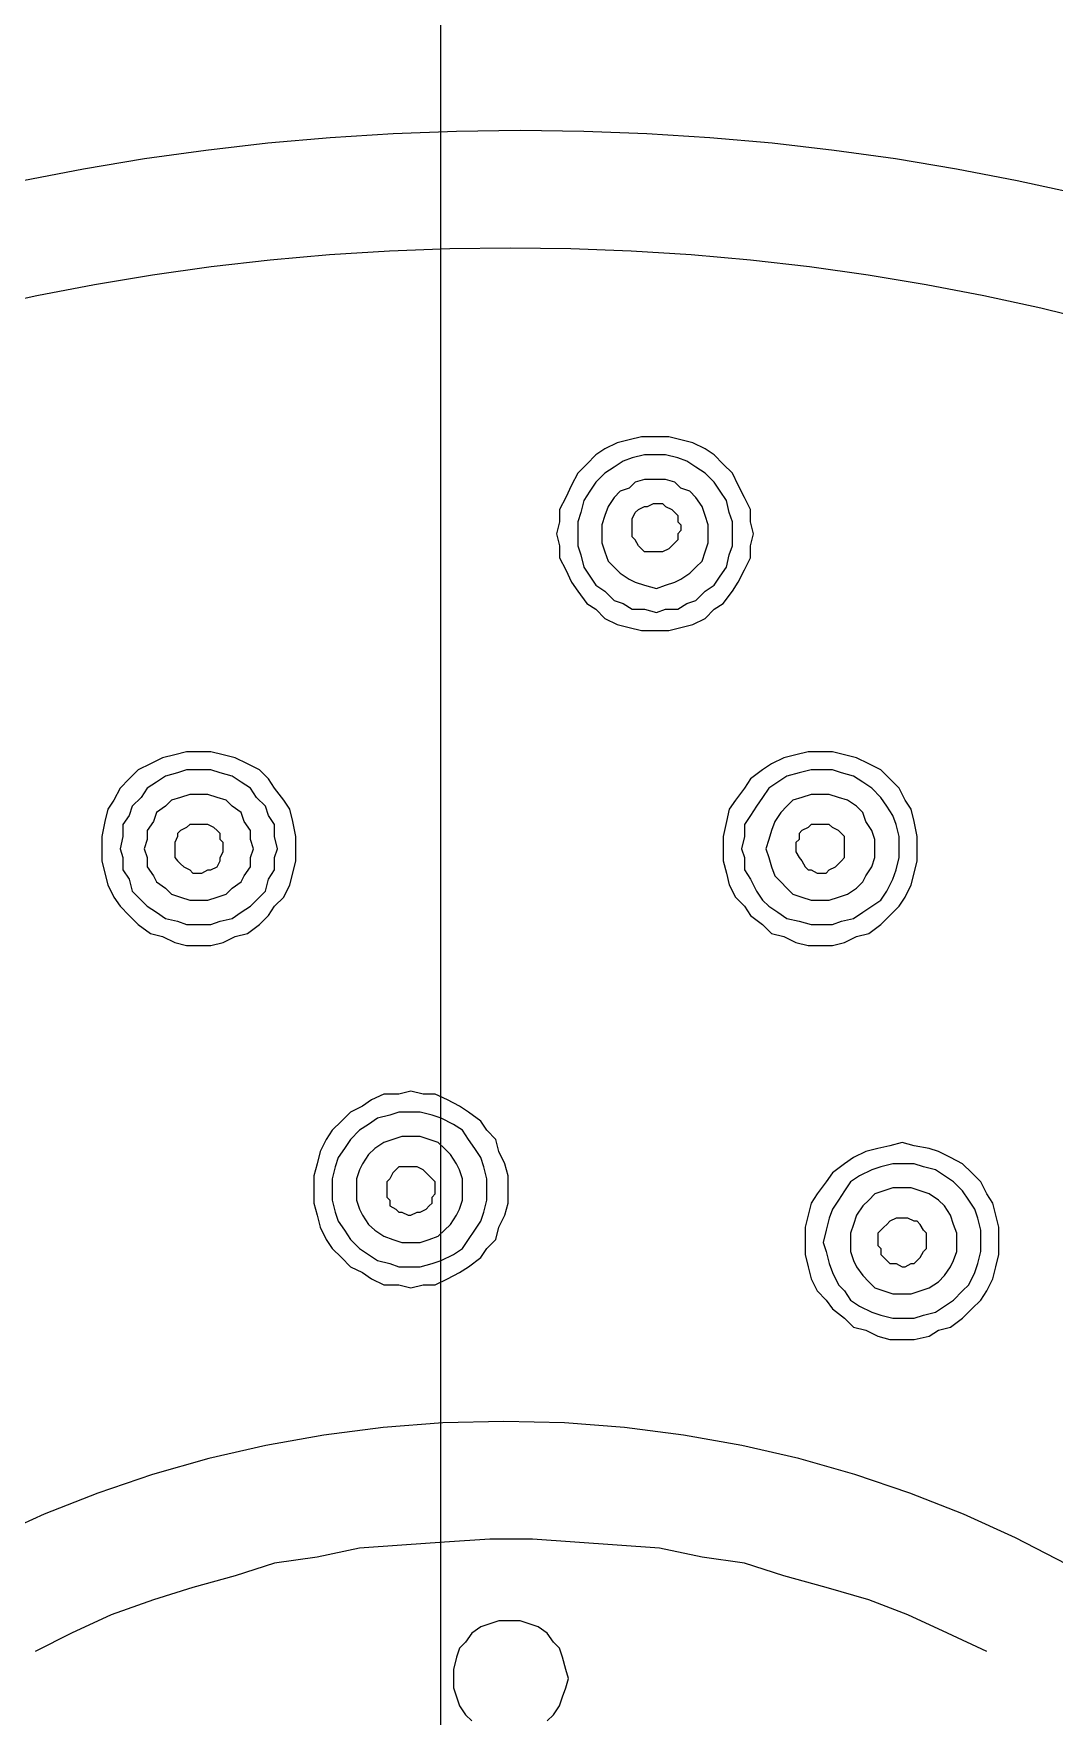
# Model space of a CAD drawing. Extents: x 468514 to 728049, y -74127 to 69080.
# Drawn here: x 555799.34 to 555817.36, y -68567.34 to -68537.65 of the extents above; entities that cross this region are included whole.
import ezdxf

# ---------------------------------------------------------------- set-up
doc = ezdxf.new("R2010")
doc.units = 0
doc.header["$LTSCALE"] = 500
doc.header["$MEASUREMENT"] = 0
doc.linetypes.add('HIDDEN2', pattern=[0.1875, 0.125, -0.0625])
for name, color, linetype in [('E 立面填充', 250, 'Continuous'), ('E 立面标注尺寸', 9, 'Continuous'), ('L-立面家具、洁具', 153, 'Continuous')]:
    doc.layers.add(name, color=color, linetype=linetype)
doc.styles.add('PDC DIM', font='PMingLiU-ExtB.ttf', dxfattribs={"width": 0.85})
doc.dimstyles.new('PDC-A2', dxfattribs={"dimscale": 0, "dimtxt": 2.5, "dimasz": 1, "dimexe": 1, "dimexo": 1, "dimgap": 0.7, "dimtad": 1, "dimdec": 0, "dimtxsty": 'PDC DIM', "dimblk": 'ARCHTICK', "dimcen": 1, "dimdle": 1, "dimclrd": 8, "dimclre": 8, "dimclrt": 9, "dimadec": 0, "dimazin": 0, "dimtfac": 1, "dimtdec": 0, "dimtix": 1, "dimtmove": 2, "dimatfit": 3, "dimldrblk": 'PDC A2 T R', "dimfxl": 10, "dimfxlon": 1, "dimarcsym": 0})

# ---------------------------------------------------------------- blocks, each defined once
blk = doc.blocks.new('A$C2F8A30B2')
at = {"linetype": 'HIDDEN2', "lineweight": -2, "ltscale": 20}
for p, q in [((82.129, 866.803), (82.344, 866.908)), ((82.344, 866.908), (82.557, 866.963)), ((82.557, 866.963), (82.772, 867.017)), ((82.772, 867.017), (82.987, 867.017)), ((82.987, 867.017), (83.254, 867.017)), ((83.254, 867.017), (83.469, 866.963)), ((83.469, 866.963), (83.684, 866.908)), ((83.684, 866.908), (83.899, 866.803)), ((81.809, 866.531), (81.969, 866.695)), ((81.969, 866.695), (82.129, 866.803)), ((82.294, 866.48), (82.452, 866.588)), ((82.452, 866.588), (82.612, 866.643)), ((82.612, 866.643), (82.827, 866.695)), ((82.827, 866.695), (82.987, 866.695)), ((82.987, 866.695), (83.201, 866.695)), ((83.201, 866.695), (83.416, 866.643)), ((83.416, 866.643), (83.576, 866.588)), ((83.576, 866.588), (83.736, 866.48)), ((83.899, 866.803), (84.056, 866.695)), ((84.056, 866.695), (84.217, 866.531)), ((81.544, 866.16), (81.647, 866.375)), ((81.647, 866.375), (81.809, 866.531)), ((81.969, 866.213), (82.129, 866.375)), ((82.129, 866.375), (82.294, 866.48)), ((82.664, 866.213), (82.827, 866.265)), ((82.827, 866.265), (82.987, 866.265)), ((82.987, 866.265), (83.201, 866.265)), ((83.201, 866.265), (83.361, 866.213)), ((83.736, 866.48), (83.899, 866.375)), ((83.899, 866.375), (84.056, 866.213)), ((84.217, 866.531), (84.377, 866.375)), ((84.377, 866.375), (84.486, 866.16)), ((81.329, 865.731), (81.432, 865.945)), ((81.432, 865.945), (81.544, 866.16)), ((81.754, 865.893), (81.862, 866.055)), ((81.862, 866.055), (81.969, 866.213)), ((82.182, 865.788), (82.294, 865.945)), ((82.294, 865.945), (82.397, 866.055)), ((82.397, 866.055), (82.557, 866.108)), ((82.557, 866.108), (82.664, 866.213)), ((83.361, 866.213), (83.469, 866.108)), ((83.469, 866.108), (83.627, 866.055)), ((83.627, 866.055), (83.736, 865.945)), ((83.736, 865.945), (83.842, 865.788)), ((84.056, 866.213), (84.166, 866.055)), ((84.166, 866.055), (84.271, 865.893)), ((84.486, 866.16), (84.589, 865.945)), ((84.589, 865.945), (84.701, 865.731)), ((81.329, 865.518), (81.329, 865.731)), ((81.647, 865.518), (81.702, 865.682)), ((81.702, 865.682), (81.754, 865.893)), ((82.129, 865.627), (82.182, 865.788)), ((82.664, 865.682), (82.612, 865.627)), ((82.719, 865.731), (82.664, 865.682)), ((82.827, 865.788), (82.719, 865.731)), ((82.879, 865.84), (82.827, 865.788)), ((82.987, 865.84), (82.879, 865.84)), ((83.041, 865.84), (82.987, 865.84)), ((83.147, 865.788), (83.041, 865.84)), ((83.201, 865.788), (83.147, 865.788)), ((83.307, 865.731), (83.201, 865.788)), ((83.361, 865.682), (83.307, 865.731)), ((83.416, 865.57), (83.361, 865.682)), ((83.842, 865.788), (83.899, 865.627)), ((84.271, 865.893), (84.324, 865.682)), ((84.324, 865.682), (84.377, 865.518)), ((84.701, 865.731), (84.701, 865.518)), ((81.274, 865.305), (81.329, 865.518)), ((81.647, 865.305), (81.647, 865.518)), ((82.077, 865.463), (82.129, 865.627)), ((82.077, 865.305), (82.077, 865.463)), ((82.612, 865.518), (82.557, 865.463)), ((82.557, 865.463), (82.557, 865.36)), ((82.557, 865.36), (82.612, 865.305)), ((82.612, 865.627), (82.612, 865.518)), ((83.416, 865.518), (83.416, 865.57)), ((83.416, 865.413), (83.416, 865.518)), ((83.416, 865.36), (83.416, 865.413)), ((83.416, 865.253), (83.416, 865.36)), ((83.899, 865.627), (83.951, 865.463)), ((83.951, 865.463), (83.951, 865.305)), ((84.377, 865.518), (84.377, 865.305)), ((84.701, 865.518), (84.751, 865.305)), ((81.329, 865.093), (81.274, 865.305)), ((81.274, 865.305), (81.274, 865.305)), ((81.329, 864.878), (81.329, 865.093)), ((81.647, 865.093), (81.647, 865.305)), ((81.647, 865.305), (81.647, 865.305)), ((81.702, 864.932), (81.647, 865.093)), ((82.077, 865.143), (82.077, 865.305)), ((82.077, 865.305), (82.077, 865.305)), ((82.129, 864.985), (82.077, 865.143)), ((82.612, 865.305), (82.612, 865.198)), ((82.612, 865.198), (82.664, 865.143)), ((82.664, 865.143), (82.719, 865.093)), ((82.719, 865.093), (82.772, 865.038)), ((83.254, 865.038), (83.307, 865.093)), ((83.307, 865.093), (83.361, 865.198)), ((83.361, 865.198), (83.416, 865.253)), ((83.951, 865.143), (83.899, 864.985)), ((83.951, 865.305), (83.951, 865.143)), ((84.377, 865.093), (84.324, 864.932)), ((84.377, 865.305), (84.377, 865.093)), ((84.751, 865.305), (84.701, 865.093)), ((84.701, 865.093), (84.701, 864.878)), ((81.432, 864.667), (81.329, 864.878)), ((81.754, 864.718), (81.702, 864.932)), ((82.182, 864.823), (82.129, 864.985)), ((82.294, 864.718), (82.182, 864.823)), ((82.772, 865.038), (82.879, 864.985)), ((82.879, 864.985), (82.934, 864.985)), ((82.934, 864.985), (83.041, 864.985)), ((83.041, 864.985), (83.092, 864.985)), ((83.092, 864.985), (83.201, 864.985)), ((83.201, 864.985), (83.254, 865.038)), ((83.842, 864.823), (83.736, 864.718)), ((83.899, 864.985), (83.842, 864.823)), ((84.324, 864.932), (84.271, 864.718)), ((84.701, 864.878), (84.589, 864.667)), ((81.544, 864.45), (81.432, 864.667)), ((81.862, 864.555), (81.754, 864.718)), ((81.969, 864.398), (81.862, 864.555)), ((82.397, 864.61), (82.294, 864.718)), ((82.557, 864.503), (82.397, 864.61)), ((82.664, 864.45), (82.557, 864.503)), ((83.469, 864.503), (83.361, 864.45)), ((83.627, 864.61), (83.469, 864.503)), ((83.736, 864.718), (83.627, 864.61)), ((84.166, 864.555), (84.056, 864.398)), ((84.271, 864.718), (84.166, 864.555)), ((84.589, 864.667), (84.486, 864.45)), ((81.647, 864.292), (81.544, 864.45)), ((81.809, 864.077), (81.647, 864.292)), ((82.129, 864.292), (81.969, 864.398)), ((82.294, 864.128), (82.129, 864.292)), ((82.827, 864.398), (82.664, 864.45)), ((82.987, 864.341), (82.827, 864.398)), ((83.201, 864.398), (82.987, 864.341)), ((83.361, 864.45), (83.201, 864.398)), ((83.899, 864.292), (83.736, 864.128)), ((84.056, 864.398), (83.899, 864.292)), ((84.377, 864.292), (84.217, 864.077)), ((84.486, 864.45), (84.377, 864.292)), ((81.969, 863.972), (81.809, 864.077)), ((82.129, 863.808), (81.969, 863.972)), ((82.452, 864.077), (82.294, 864.128)), ((82.612, 863.972), (82.452, 864.077)), ((82.827, 863.972), (82.612, 863.972)), ((82.987, 863.917), (82.827, 863.972)), ((83.201, 863.972), (82.987, 863.917)), ((83.416, 863.972), (83.201, 863.972)), ((83.576, 864.077), (83.416, 863.972)), ((83.736, 864.128), (83.576, 864.077)), ((84.056, 863.972), (83.899, 863.808)), ((84.217, 864.077), (84.056, 863.972)), ((82.344, 863.703), (82.129, 863.808)), ((82.557, 863.648), (82.344, 863.703)), ((82.772, 863.595), (82.557, 863.648)), ((82.987, 863.595), (82.772, 863.595)), ((83.254, 863.595), (82.987, 863.595)), ((83.469, 863.648), (83.254, 863.595)), ((83.684, 863.703), (83.469, 863.648)), ((83.899, 863.808), (83.684, 863.703)), ((79.025, 861.137), (79.24, 861.245)), ((79.24, 861.245), (79.455, 861.35)), ((79.455, 861.35), (79.669, 861.403)), ((79.669, 861.403), (79.882, 861.455)), ((79.882, 861.455), (80.097, 861.455)), ((80.097, 861.455), (80.312, 861.455)), ((80.312, 861.455), (80.527, 861.403)), ((80.527, 861.403), (80.739, 861.35)), ((80.739, 861.35), (80.954, 861.245)), ((80.954, 861.245), (81.114, 861.137)), ((89.996, 861.137), (90.211, 861.245)), ((90.211, 861.245), (90.425, 861.35)), ((90.425, 861.35), (90.64, 861.403)), ((90.64, 861.403), (90.853, 861.455)), ((90.853, 861.455), (91.068, 861.455)), ((91.068, 861.455), (91.283, 861.455)), ((91.283, 861.455), (91.493, 861.403)), ((91.493, 861.403), (91.708, 861.35)), ((91.708, 861.35), (91.923, 861.245)), ((91.923, 861.245), (92.138, 861.137)), ((78.705, 860.817), (78.867, 860.977)), ((78.867, 860.977), (79.025, 861.137)), ((79.187, 860.817), (79.347, 860.922)), ((79.347, 860.922), (79.507, 861.028)), ((79.507, 861.028), (79.722, 861.083)), ((79.722, 861.083), (79.882, 861.137)), ((79.882, 861.137), (80.097, 861.137)), ((80.097, 861.137), (80.255, 861.137)), ((80.255, 861.137), (80.47, 861.083)), ((80.47, 861.083), (80.684, 861.028)), ((80.684, 861.028), (80.845, 860.922)), ((80.845, 860.922), (81.005, 860.817)), ((81.114, 861.137), (81.329, 860.977)), ((81.329, 860.977), (81.432, 860.817)), ((89.73, 860.817), (89.836, 860.977)), ((89.836, 860.977), (89.996, 861.137)), ((90.158, 860.817), (90.318, 860.922)), ((90.318, 860.922), (90.48, 861.028)), ((90.48, 861.028), (90.693, 861.083)), ((90.693, 861.083), (90.853, 861.137)), ((90.853, 861.137), (91.068, 861.137)), ((91.068, 861.137), (91.283, 861.137)), ((91.283, 861.137), (91.443, 861.083)), ((91.443, 861.083), (91.658, 861.028)), ((91.658, 861.028), (91.818, 860.922)), ((91.818, 860.922), (91.978, 860.817)), ((92.138, 861.137), (92.296, 860.977)), ((92.296, 860.977), (92.458, 860.817)), ((78.49, 860.442), (78.597, 860.602)), ((78.597, 860.602), (78.705, 860.817)), ((78.92, 860.495), (79.025, 860.653)), ((79.025, 860.653), (79.187, 860.817)), ((79.455, 860.495), (79.615, 860.602)), ((79.615, 860.602), (79.775, 860.653)), ((79.775, 860.653), (79.937, 860.705)), ((79.937, 860.705), (80.097, 860.705)), ((80.097, 860.705), (80.255, 860.705)), ((80.255, 860.705), (80.419, 860.653)), ((80.419, 860.653), (80.579, 860.602)), ((80.579, 860.602), (80.684, 860.495)), ((81.005, 860.817), (81.114, 860.653)), ((81.114, 860.653), (81.219, 860.495)), ((81.432, 860.817), (81.594, 860.602)), ((81.594, 860.602), (81.702, 860.442)), ((89.461, 860.442), (89.568, 860.602)), ((89.568, 860.602), (89.73, 860.817)), ((89.888, 860.495), (90.051, 860.653)), ((90.051, 860.653), (90.158, 860.817)), ((90.48, 860.495), (90.586, 860.602)), ((90.586, 860.602), (90.746, 860.653)), ((90.746, 860.653), (90.908, 860.705)), ((90.908, 860.705), (91.068, 860.705)), ((91.068, 860.705), (91.228, 860.705)), ((91.228, 860.705), (91.39, 860.653)), ((91.39, 860.653), (91.548, 860.602)), ((91.548, 860.602), (91.658, 860.495)), ((91.978, 860.817), (92.083, 860.653)), ((92.083, 860.653), (92.243, 860.495)), ((92.458, 860.817), (92.568, 860.602)), ((92.568, 860.602), (92.673, 860.442)), ((78.437, 860.227), (78.49, 860.442)), ((78.757, 860.175), (78.812, 860.335)), ((78.812, 860.335), (78.92, 860.495)), ((79.292, 860.227), (79.347, 860.388)), ((79.347, 860.388), (79.455, 860.495)), ((80.684, 860.495), (80.794, 860.388)), ((80.794, 860.388), (80.899, 860.227)), ((81.219, 860.495), (81.329, 860.335)), ((81.329, 860.335), (81.432, 860.175)), ((81.702, 860.442), (81.754, 860.227)), ((89.41, 860.227), (89.461, 860.442)), ((89.73, 860.175), (89.836, 860.335)), ((89.836, 860.335), (89.888, 860.495)), ((90.265, 860.227), (90.318, 860.388)), ((90.318, 860.388), (90.48, 860.495)), ((91.658, 860.495), (91.818, 860.388)), ((91.818, 860.388), (91.868, 860.227)), ((92.243, 860.495), (92.296, 860.335)), ((92.296, 860.335), (92.407, 860.175)), ((92.673, 860.442), (92.725, 860.227)), ((78.385, 859.96), (78.437, 860.227)), ((78.705, 859.96), (78.757, 860.175)), ((79.132, 859.907), (79.187, 860.067)), ((79.187, 860.067), (79.292, 860.227)), ((79.669, 859.96), (79.722, 860.013)), ((79.722, 860.013), (79.775, 860.067)), ((79.775, 860.067), (79.882, 860.122)), ((79.882, 860.122), (79.937, 860.175)), ((79.937, 860.175), (79.989, 860.175)), ((79.989, 860.175), (80.097, 860.175)), ((80.097, 860.175), (80.204, 860.175)), ((80.204, 860.175), (80.255, 860.175)), ((80.255, 860.175), (80.312, 860.122)), ((80.312, 860.122), (80.419, 860.067)), ((80.419, 860.067), (80.47, 860.013)), ((80.47, 860.013), (80.47, 859.907)), ((80.899, 860.227), (80.954, 860.067)), ((80.954, 860.067), (81.005, 859.907)), ((81.432, 860.175), (81.432, 859.96)), ((81.754, 860.227), (81.809, 859.96)), ((89.353, 859.96), (89.41, 860.227)), ((89.73, 859.96), (89.73, 860.175)), ((90.158, 860.067), (90.265, 860.227)), ((90.158, 859.907), (90.158, 860.067)), ((90.693, 860.013), (90.746, 860.067)), ((90.693, 859.907), (90.693, 860.013)), ((90.746, 860.067), (90.8, 860.122)), ((90.8, 860.122), (90.908, 860.175)), ((90.908, 860.175), (90.96, 860.175)), ((90.96, 860.175), (91.068, 860.175)), ((91.068, 860.175), (91.121, 860.175)), ((91.121, 860.175), (91.228, 860.175)), ((91.228, 860.175), (91.283, 860.122)), ((91.283, 860.122), (91.39, 860.067)), ((91.39, 860.067), (91.443, 860.013)), ((91.443, 860.013), (91.443, 859.96)), ((91.868, 860.227), (91.978, 860.067)), ((91.978, 860.067), (91.978, 859.907)), ((92.407, 860.175), (92.407, 859.96)), ((92.725, 860.227), (92.78, 859.96)), ((78.385, 859.745), (78.385, 859.96)), ((78.385, 859.53), (78.385, 859.745)), ((78.385, 859.745), (78.385, 859.745)), ((78.705, 859.745), (78.705, 859.96)), ((78.705, 859.589), (78.705, 859.745)), ((78.705, 859.745), (78.705, 859.745)), ((79.132, 859.745), (79.132, 859.907)), ((79.132, 859.589), (79.132, 859.745)), ((79.132, 859.745), (79.132, 859.745)), ((79.669, 859.857), (79.669, 859.96)), ((79.669, 859.745), (79.669, 859.857)), ((79.669, 859.693), (79.669, 859.745)), ((80.47, 859.907), (80.527, 859.857)), ((80.527, 859.857), (80.527, 859.745)), ((80.527, 859.745), (80.527, 859.693)), ((81.005, 859.907), (81.059, 859.745)), ((81.059, 859.745), (81.005, 859.589)), ((81.432, 859.96), (81.489, 859.745)), ((81.489, 859.745), (81.432, 859.589)), ((81.809, 859.96), (81.809, 859.745)), ((81.809, 859.745), (81.809, 859.53)), ((89.353, 859.745), (89.353, 859.96)), ((89.353, 859.53), (89.353, 859.745)), ((89.353, 859.745), (89.353, 859.745)), ((89.676, 859.745), (89.73, 859.96)), ((89.73, 859.589), (89.676, 859.745)), ((89.676, 859.745), (89.676, 859.745)), ((90.103, 859.745), (90.158, 859.907)), ((90.158, 859.589), (90.103, 859.745)), ((90.103, 859.745), (90.103, 859.745)), ((90.64, 859.857), (90.693, 859.907)), ((90.64, 859.745), (90.64, 859.857)), ((90.64, 859.693), (90.64, 859.745)), ((91.443, 859.96), (91.493, 859.857)), ((91.493, 859.857), (91.493, 859.745)), ((91.493, 859.745), (91.493, 859.693)), ((91.978, 859.907), (92.03, 859.745)), ((92.03, 859.745), (91.978, 859.589)), ((92.407, 859.96), (92.458, 859.745)), ((92.458, 859.745), (92.407, 859.589)), ((92.78, 859.96), (92.78, 859.745)), ((92.78, 859.745), (92.78, 859.53)), ((78.437, 859.315), (78.385, 859.53)), ((78.757, 859.372), (78.705, 859.589)), ((79.187, 859.427), (79.132, 859.589)), ((79.292, 859.267), (79.187, 859.427)), ((79.669, 859.589), (79.669, 859.693)), ((79.722, 859.53), (79.669, 859.589)), ((79.775, 859.48), (79.722, 859.53)), ((79.829, 859.427), (79.775, 859.48)), ((79.937, 859.372), (79.829, 859.427)), ((80.364, 859.427), (80.312, 859.372)), ((80.419, 859.53), (80.364, 859.427)), ((80.47, 859.589), (80.419, 859.53)), ((80.527, 859.693), (80.47, 859.589)), ((80.954, 859.427), (80.899, 859.267)), ((81.005, 859.589), (80.954, 859.427)), ((81.432, 859.589), (81.432, 859.372)), ((81.809, 859.53), (81.754, 859.315)), ((89.41, 859.315), (89.353, 859.53)), ((89.73, 859.372), (89.73, 859.589)), ((90.158, 859.427), (90.158, 859.589)), ((90.265, 859.267), (90.158, 859.427)), ((90.693, 859.589), (90.64, 859.693)), ((90.693, 859.53), (90.693, 859.589)), ((90.746, 859.427), (90.693, 859.53)), ((90.853, 859.372), (90.746, 859.427)), ((91.333, 859.427), (91.228, 859.372)), ((91.39, 859.48), (91.333, 859.427)), ((91.443, 859.53), (91.39, 859.48)), ((91.493, 859.589), (91.443, 859.53)), ((91.493, 859.693), (91.493, 859.589)), ((91.978, 859.427), (91.868, 859.267)), ((91.978, 859.589), (91.978, 859.427)), ((92.407, 859.589), (92.407, 859.372)), ((92.78, 859.53), (92.725, 859.315)), ((78.49, 859.107), (78.437, 859.315)), ((78.597, 858.892), (78.49, 859.107)), ((78.812, 859.212), (78.757, 859.372)), ((78.92, 858.998), (78.812, 859.212)), ((79.347, 859.16), (79.292, 859.267)), ((79.455, 859.052), (79.347, 859.16)), ((79.989, 859.315), (79.937, 859.372)), ((80.097, 859.315), (79.989, 859.315)), ((80.15, 859.315), (80.097, 859.315)), ((80.255, 859.372), (80.15, 859.315)), ((80.312, 859.372), (80.255, 859.372)), ((80.794, 859.16), (80.684, 859.052)), ((80.899, 859.267), (80.794, 859.16)), ((81.329, 859.212), (81.219, 858.998)), ((81.432, 859.372), (81.329, 859.212)), ((81.702, 859.107), (81.594, 858.892)), ((81.754, 859.315), (81.702, 859.107)), ((89.461, 859.107), (89.41, 859.315)), ((89.568, 858.892), (89.461, 859.107)), ((89.836, 859.212), (89.73, 859.372)), ((89.888, 858.998), (89.836, 859.212)), ((90.318, 859.16), (90.265, 859.267)), ((90.48, 859.052), (90.318, 859.16)), ((90.908, 859.372), (90.853, 859.372)), ((91.013, 859.315), (90.908, 859.372)), ((91.068, 859.315), (91.013, 859.315)), ((91.175, 859.315), (91.068, 859.315)), ((91.228, 859.372), (91.175, 859.315)), ((91.818, 859.16), (91.658, 859.052)), ((91.868, 859.267), (91.818, 859.16)), ((92.296, 859.212), (92.243, 858.998)), ((92.407, 859.372), (92.296, 859.212)), ((92.673, 859.107), (92.568, 858.892)), ((92.725, 859.315), (92.673, 859.107)), ((78.705, 858.732), (78.597, 858.892)), ((79.025, 858.84), (78.92, 858.998)), ((79.187, 858.732), (79.025, 858.84)), ((79.615, 858.943), (79.455, 859.052)), ((79.775, 858.892), (79.615, 858.943)), ((79.937, 858.84), (79.775, 858.892)), ((80.097, 858.84), (79.937, 858.84)), ((80.255, 858.84), (80.097, 858.84)), ((80.419, 858.892), (80.255, 858.84)), ((80.579, 858.943), (80.419, 858.892)), ((80.684, 859.052), (80.579, 858.943)), ((81.114, 858.84), (81.005, 858.732)), ((81.219, 858.998), (81.114, 858.84)), ((81.594, 858.892), (81.432, 858.732)), ((89.73, 858.732), (89.568, 858.892)), ((90.051, 858.84), (89.888, 858.998)), ((90.158, 858.732), (90.051, 858.84)), ((90.586, 858.943), (90.48, 859.052)), ((90.746, 858.892), (90.586, 858.943)), ((90.908, 858.84), (90.746, 858.892)), ((91.068, 858.84), (90.908, 858.84)), ((91.228, 858.84), (91.068, 858.84)), ((91.39, 858.892), (91.228, 858.84)), ((91.548, 858.943), (91.39, 858.892)), ((91.658, 859.052), (91.548, 858.943)), ((92.083, 858.84), (91.978, 858.732)), ((92.243, 858.998), (92.083, 858.84)), ((92.568, 858.892), (92.458, 858.732)), ((78.867, 858.57), (78.705, 858.732)), ((79.025, 858.412), (78.867, 858.57)), ((79.347, 858.625), (79.187, 858.732)), ((79.507, 858.517), (79.347, 858.625)), ((79.722, 858.467), (79.507, 858.517)), ((80.684, 858.517), (80.47, 858.467)), ((80.845, 858.625), (80.684, 858.517)), ((81.005, 858.732), (80.845, 858.625)), ((81.329, 858.57), (81.114, 858.412)), ((81.432, 858.732), (81.329, 858.57)), ((89.836, 858.57), (89.73, 858.732)), ((89.996, 858.412), (89.836, 858.57)), ((90.318, 858.625), (90.158, 858.732)), ((90.48, 858.517), (90.318, 858.625)), ((90.693, 858.467), (90.48, 858.517)), ((91.658, 858.517), (91.443, 858.467)), ((91.818, 858.625), (91.658, 858.517)), ((91.978, 858.732), (91.818, 858.625)), ((92.296, 858.57), (92.138, 858.412)), ((92.458, 858.732), (92.296, 858.57)), ((79.24, 858.252), (79.025, 858.412)), ((79.455, 858.197), (79.24, 858.252)), ((79.882, 858.412), (79.722, 858.467)), ((80.097, 858.412), (79.882, 858.412)), ((80.255, 858.412), (80.097, 858.412)), ((80.47, 858.467), (80.255, 858.412)), ((80.954, 858.252), (80.739, 858.197)), ((81.114, 858.412), (80.954, 858.252)), ((90.211, 858.252), (89.996, 858.412)), ((90.425, 858.197), (90.211, 858.252)), ((90.853, 858.412), (90.693, 858.467)), ((91.068, 858.412), (90.853, 858.412)), ((91.283, 858.412), (91.068, 858.412)), ((91.443, 858.467), (91.283, 858.412)), ((91.923, 858.252), (91.708, 858.197)), ((92.138, 858.412), (91.923, 858.252)), ((79.669, 858.09), (79.455, 858.197)), ((79.882, 858.037), (79.669, 858.09)), ((80.097, 858.037), (79.882, 858.037)), ((80.312, 858.037), (80.097, 858.037)), ((80.527, 858.09), (80.312, 858.037)), ((80.739, 858.197), (80.527, 858.09)), ((90.64, 858.09), (90.425, 858.197)), ((90.853, 858.037), (90.64, 858.09)), ((91.068, 858.037), (90.853, 858.037)), ((91.283, 858.037), (91.068, 858.037)), ((91.493, 858.09), (91.283, 858.037)), ((91.708, 858.197), (91.493, 858.09)), ((86.464, 855.202), (86.679, 855.312)), ((86.679, 855.312), (86.893, 855.417)), ((86.893, 855.417), (87.108, 855.417)), ((87.108, 855.417), (87.323, 855.47)), ((87.323, 855.47), (87.538, 855.417)), ((87.538, 855.417), (87.803, 855.417)), ((87.803, 855.417), (88.018, 855.312)), ((88.018, 855.312), (88.176, 855.202)), ((86.091, 854.937), (86.306, 855.097)), ((86.306, 855.097), (86.464, 855.202)), ((86.573, 854.882), (86.788, 854.99)), ((86.788, 854.99), (86.946, 855.047)), ((86.946, 855.047), (87.161, 855.097)), ((87.161, 855.097), (87.323, 855.097)), ((87.323, 855.097), (87.538, 855.097)), ((87.538, 855.097), (87.696, 855.047)), ((87.696, 855.047), (87.911, 854.99)), ((87.911, 854.99), (88.071, 854.882)), ((88.176, 855.202), (88.391, 855.097)), ((88.391, 855.097), (88.551, 854.937)), ((85.824, 854.617), (85.984, 854.777)), ((85.984, 854.777), (86.091, 854.937)), ((86.306, 854.617), (86.411, 854.777)), ((86.411, 854.777), (86.573, 854.882)), ((86.999, 854.617), (87.161, 854.67)), ((87.161, 854.67), (87.323, 854.67)), ((87.323, 854.67), (87.481, 854.67)), ((87.481, 854.67), (87.643, 854.617)), ((88.071, 854.882), (88.233, 854.777)), ((88.233, 854.777), (88.391, 854.617)), ((88.551, 854.937), (88.713, 854.777)), ((88.713, 854.777), (88.821, 854.617)), ((77.797, 854.295), (78.008, 854.402)), ((78.008, 854.402), (78.172, 854.455)), ((78.172, 854.455), (78.437, 854.505)), ((78.437, 854.505), (78.652, 854.564)), ((78.652, 854.564), (78.867, 854.505)), ((78.867, 854.505), (79.082, 854.455)), ((79.082, 854.455), (79.292, 854.402)), ((79.292, 854.402), (79.507, 854.295)), ((85.664, 854.187), (85.769, 854.402)), ((85.769, 854.402), (85.824, 854.617)), ((86.091, 854.295), (86.196, 854.455)), ((86.196, 854.455), (86.306, 854.617)), ((86.626, 854.35), (86.731, 854.455)), ((86.731, 854.455), (86.841, 854.564)), ((86.841, 854.564), (86.999, 854.617)), ((87.643, 854.617), (87.803, 854.564)), ((87.803, 854.564), (87.961, 854.455)), ((87.961, 854.455), (88.071, 854.35)), ((88.391, 854.617), (88.498, 854.455)), ((88.498, 854.455), (88.606, 854.295)), ((88.821, 854.617), (88.926, 854.402)), ((88.926, 854.402), (88.981, 854.187)), ((77.422, 854.029), (77.582, 854.187)), ((77.582, 854.187), (77.797, 854.295)), ((77.902, 853.975), (78.06, 854.082)), ((78.06, 854.082), (78.275, 854.135)), ((78.275, 854.135), (78.437, 854.187)), ((78.437, 854.187), (78.652, 854.187)), ((78.652, 854.187), (78.812, 854.187)), ((78.812, 854.187), (79.025, 854.135)), ((79.025, 854.135), (79.187, 854.082)), ((79.187, 854.082), (79.402, 853.975)), ((79.507, 854.295), (79.669, 854.187)), ((79.669, 854.187), (79.882, 854.029)), ((85.609, 853.975), (85.664, 854.187)), ((85.984, 853.922), (86.036, 854.135)), ((86.036, 854.135), (86.091, 854.295)), ((86.411, 853.922), (86.464, 854.082)), ((86.464, 854.082), (86.519, 854.187)), ((86.519, 854.187), (86.626, 854.35)), ((87.054, 854.029), (87.108, 854.082)), ((87.108, 854.082), (87.214, 854.135)), ((87.214, 854.135), (87.268, 854.135)), ((87.268, 854.135), (87.374, 854.135)), ((87.374, 854.135), (87.428, 854.135)), ((87.428, 854.135), (87.538, 854.135)), ((87.538, 854.135), (87.588, 854.082)), ((87.588, 854.082), (87.643, 854.029)), ((88.071, 854.35), (88.176, 854.187)), ((88.176, 854.187), (88.233, 854.082)), ((88.233, 854.082), (88.286, 853.922)), ((88.606, 854.295), (88.661, 854.135)), ((88.661, 854.135), (88.713, 853.922)), ((88.981, 854.187), (89.035, 853.975)), ((77.155, 853.657), (77.258, 853.867)), ((77.258, 853.867), (77.422, 854.029)), ((77.582, 853.707), (77.742, 853.867)), ((77.742, 853.867), (77.902, 853.975)), ((78.332, 853.707), (78.49, 853.762)), ((78.49, 853.762), (78.652, 853.762)), ((78.652, 853.762), (78.812, 853.762)), ((78.812, 853.762), (78.972, 853.707)), ((79.402, 853.975), (79.562, 853.867)), ((79.562, 853.867), (79.669, 853.707)), ((79.882, 854.029), (79.989, 853.867)), ((79.989, 853.867), (80.15, 853.657)), ((85.609, 853.707), (85.609, 853.975)), ((85.984, 853.707), (85.984, 853.922)), ((86.411, 853.707), (86.411, 853.922)), ((86.893, 853.867), (86.946, 853.922)), ((86.893, 853.762), (86.893, 853.867)), ((86.893, 853.657), (86.893, 853.762)), ((86.946, 853.922), (86.999, 853.975)), ((86.999, 853.975), (87.054, 854.029)), ((87.643, 854.029), (87.696, 853.922)), ((87.696, 853.922), (87.749, 853.867)), ((87.749, 853.867), (87.749, 853.762)), ((87.749, 853.762), (87.749, 853.707)), ((88.286, 853.922), (88.286, 853.707)), ((88.713, 853.922), (88.713, 853.707)), ((89.035, 853.975), (89.035, 853.707)), ((76.995, 853.28), (77.047, 853.492)), ((77.047, 853.492), (77.155, 853.657)), ((77.367, 853.387), (77.473, 853.545)), ((77.473, 853.545), (77.582, 853.707)), ((77.902, 853.442), (78.008, 853.545)), ((78.008, 853.545), (78.172, 853.657)), ((78.172, 853.657), (78.332, 853.707)), ((78.972, 853.707), (79.132, 853.657)), ((79.132, 853.657), (79.24, 853.545)), ((79.24, 853.545), (79.347, 853.442)), ((79.669, 853.707), (79.775, 853.545)), ((79.775, 853.545), (79.882, 853.387)), ((80.15, 853.657), (80.255, 853.492)), ((80.255, 853.492), (80.312, 853.28)), ((85.609, 853.492), (85.609, 853.707)), ((85.609, 853.707), (85.609, 853.707)), ((85.664, 853.28), (85.609, 853.492)), ((85.984, 853.545), (85.984, 853.707)), ((85.984, 853.707), (85.984, 853.707)), ((86.036, 853.334), (85.984, 853.545)), ((86.411, 853.545), (86.411, 853.707)), ((86.411, 853.707), (86.411, 853.707)), ((86.464, 853.387), (86.411, 853.545)), ((86.946, 853.6), (86.893, 853.657)), ((86.946, 853.492), (86.946, 853.6)), ((86.999, 853.442), (86.946, 853.492)), ((87.749, 853.6), (87.696, 853.545)), ((87.696, 853.545), (87.696, 853.442)), ((87.749, 853.707), (87.749, 853.6)), ((88.286, 853.545), (88.233, 853.387)), ((88.286, 853.707), (88.286, 853.545)), ((88.713, 853.545), (88.661, 853.334)), ((88.713, 853.707), (88.713, 853.545)), ((89.035, 853.492), (88.981, 853.28)), ((89.035, 853.707), (89.035, 853.492)), ((76.94, 853.065), (76.995, 853.28)), ((77.258, 853.012), (77.313, 853.227)), ((77.313, 853.227), (77.367, 853.387)), ((77.742, 853.117), (77.797, 853.28)), ((77.797, 853.28), (77.902, 853.442)), ((78.332, 853.117), (78.385, 853.172)), ((78.385, 853.172), (78.437, 853.172)), ((78.437, 853.172), (78.547, 853.227)), ((78.547, 853.227), (78.597, 853.227)), ((78.597, 853.227), (78.705, 853.227)), ((78.705, 853.227), (78.757, 853.227)), ((78.757, 853.227), (78.867, 853.172)), ((78.867, 853.172), (78.92, 853.117)), ((79.347, 853.442), (79.455, 853.28)), ((79.455, 853.28), (79.507, 853.117)), ((79.882, 853.387), (79.937, 853.227)), ((79.937, 853.227), (79.989, 853.012)), ((80.312, 853.28), (80.364, 853.065)), ((85.769, 853.065), (85.664, 853.28)), ((86.091, 853.172), (86.036, 853.334)), ((86.196, 853.012), (86.091, 853.172)), ((86.519, 853.28), (86.464, 853.387)), ((86.626, 853.117), (86.519, 853.28)), ((87.054, 853.387), (86.999, 853.442)), ((87.161, 853.334), (87.054, 853.387)), ((87.214, 853.334), (87.161, 853.334)), ((87.323, 853.28), (87.214, 853.334)), ((87.374, 853.28), (87.323, 853.28)), ((87.481, 853.334), (87.374, 853.28)), ((87.538, 853.334), (87.481, 853.334)), ((87.588, 853.387), (87.538, 853.334)), ((87.696, 853.442), (87.588, 853.387)), ((88.176, 853.28), (88.071, 853.117)), ((88.233, 853.387), (88.176, 853.28)), ((88.606, 853.172), (88.498, 853.012)), ((88.661, 853.334), (88.606, 853.172)), ((88.981, 853.28), (88.926, 853.065)), ((76.94, 852.797), (76.94, 853.065)), ((77.258, 852.797), (77.258, 853.012)), ((77.687, 852.96), (77.742, 853.117)), ((77.687, 852.797), (77.687, 852.96)), ((78.222, 852.96), (78.275, 853.012)), ((78.222, 852.852), (78.222, 852.96)), ((78.275, 853.012), (78.332, 853.117)), ((78.92, 853.117), (78.972, 853.065)), ((78.972, 853.065), (79.025, 853.012)), ((79.025, 853.012), (79.082, 852.96)), ((79.082, 852.96), (79.082, 852.852)), ((79.507, 853.117), (79.562, 852.96)), ((79.562, 852.96), (79.562, 852.797)), ((79.989, 853.012), (80.044, 852.797)), ((80.364, 853.065), (80.364, 852.797)), ((85.824, 852.852), (85.769, 853.065)), ((86.306, 852.852), (86.196, 853.012)), ((86.731, 853.012), (86.626, 853.117)), ((86.841, 852.907), (86.731, 853.012)), ((86.999, 852.852), (86.841, 852.907)), ((87.803, 852.907), (87.643, 852.852)), ((87.961, 853.012), (87.803, 852.907)), ((88.071, 853.117), (87.961, 853.012)), ((88.498, 853.012), (88.391, 852.852)), ((88.926, 853.065), (88.821, 852.852)), ((76.94, 852.585), (76.94, 852.797)), ((76.94, 852.797), (76.94, 852.797)), ((76.995, 852.37), (76.94, 852.585)), ((77.258, 852.639), (77.258, 852.797)), ((77.258, 852.797), (77.258, 852.797)), ((77.313, 852.425), (77.258, 852.639)), ((77.687, 852.639), (77.687, 852.797)), ((77.687, 852.797), (77.687, 852.797)), ((77.742, 852.477), (77.687, 852.639)), ((78.222, 852.797), (78.222, 852.852)), ((78.222, 852.692), (78.222, 852.797)), ((78.275, 852.639), (78.222, 852.692)), ((78.332, 852.53), (78.275, 852.639)), ((79.025, 852.585), (78.972, 852.53)), ((79.082, 852.745), (79.025, 852.692)), ((79.025, 852.692), (79.025, 852.585)), ((79.082, 852.852), (79.082, 852.745)), ((79.562, 852.639), (79.507, 852.477)), ((79.562, 852.797), (79.562, 852.639)), ((79.989, 852.639), (79.937, 852.425)), ((80.044, 852.797), (79.989, 852.639)), ((80.364, 852.585), (80.312, 852.37)), ((80.364, 852.797), (80.364, 852.585)), ((85.984, 852.692), (85.824, 852.852)), ((86.091, 852.53), (85.984, 852.692)), ((86.411, 852.692), (86.306, 852.852)), ((86.573, 852.585), (86.411, 852.692)), ((86.788, 852.477), (86.573, 852.585)), ((87.161, 852.797), (86.999, 852.852)), ((87.323, 852.797), (87.161, 852.797)), ((87.481, 852.797), (87.323, 852.797)), ((87.643, 852.852), (87.481, 852.797)), ((88.071, 852.585), (87.911, 852.477)), ((88.233, 852.692), (88.071, 852.585)), ((88.391, 852.852), (88.233, 852.692)), ((88.713, 852.692), (88.551, 852.53)), ((88.821, 852.852), (88.713, 852.692)), ((77.047, 852.157), (76.995, 852.37)), ((77.367, 852.267), (77.313, 852.425)), ((77.797, 852.37), (77.742, 852.477)), ((77.902, 852.212), (77.797, 852.37)), ((78.385, 852.477), (78.332, 852.53)), ((78.437, 852.425), (78.385, 852.477)), ((78.49, 852.425), (78.437, 852.425)), ((78.597, 852.37), (78.49, 852.425)), ((78.652, 852.37), (78.597, 852.37)), ((78.757, 852.425), (78.652, 852.37)), ((78.867, 852.425), (78.757, 852.425)), ((78.92, 852.477), (78.867, 852.425)), ((78.972, 852.53), (78.92, 852.477)), ((79.455, 852.37), (79.347, 852.212)), ((79.507, 852.477), (79.455, 852.37)), ((79.937, 852.425), (79.882, 852.267)), ((80.312, 852.37), (80.255, 852.157)), ((86.306, 852.37), (86.091, 852.53)), ((86.464, 852.267), (86.306, 852.37)), ((86.946, 852.425), (86.788, 852.477)), ((87.161, 852.37), (86.946, 852.425)), ((87.323, 852.37), (87.161, 852.37)), ((87.538, 852.37), (87.323, 852.37)), ((87.696, 852.425), (87.538, 852.37)), ((87.911, 852.477), (87.696, 852.425)), ((88.391, 852.37), (88.176, 852.267)), ((88.551, 852.53), (88.391, 852.37)), ((77.155, 851.947), (77.047, 852.157)), ((77.473, 852.052), (77.367, 852.267)), ((77.582, 851.947), (77.473, 852.052)), ((78.008, 852.102), (77.902, 852.212)), ((78.172, 851.997), (78.008, 852.102)), ((78.332, 851.947), (78.172, 851.997)), ((79.132, 851.997), (78.972, 851.947)), ((79.24, 852.102), (79.132, 851.997)), ((79.347, 852.212), (79.24, 852.102)), ((79.775, 852.052), (79.669, 851.947)), ((79.882, 852.267), (79.775, 852.052)), ((80.255, 852.157), (80.15, 851.947)), ((86.679, 852.157), (86.464, 852.267)), ((86.893, 852.052), (86.679, 852.157)), ((87.108, 852.052), (86.893, 852.052)), ((87.323, 851.997), (87.108, 852.052)), ((87.538, 852.052), (87.323, 851.997)), ((87.803, 852.052), (87.538, 852.052)), ((88.018, 852.157), (87.803, 852.052)), ((88.176, 852.267), (88.018, 852.157)), ((77.258, 851.782), (77.155, 851.947)), ((77.422, 851.624), (77.258, 851.782)), ((77.742, 851.782), (77.582, 851.947)), ((77.902, 851.675), (77.742, 851.782)), ((78.49, 851.89), (78.332, 851.947)), ((78.652, 851.89), (78.49, 851.89)), ((78.812, 851.89), (78.652, 851.89)), ((78.972, 851.947), (78.812, 851.89)), ((79.562, 851.782), (79.402, 851.675)), ((79.669, 851.947), (79.562, 851.782)), ((79.989, 851.782), (79.882, 851.624)), ((80.15, 851.947), (79.989, 851.782)), ((77.582, 851.464), (77.422, 851.624)), ((77.797, 851.302), (77.582, 851.464)), ((78.06, 851.57), (77.902, 851.675)), ((78.275, 851.517), (78.06, 851.57)), ((78.437, 851.464), (78.275, 851.517)), ((78.652, 851.464), (78.437, 851.464)), ((78.812, 851.464), (78.652, 851.464)), ((79.025, 851.517), (78.812, 851.464)), ((79.187, 851.57), (79.025, 851.517)), ((79.402, 851.675), (79.187, 851.57)), ((79.669, 851.464), (79.507, 851.302)), ((79.882, 851.624), (79.669, 851.464)), ((78.008, 851.252), (77.797, 851.302)), ((78.172, 851.142), (78.008, 851.252)), ((78.437, 851.087), (78.172, 851.142)), ((79.082, 851.142), (78.867, 851.087)), ((79.292, 851.252), (79.082, 851.142)), ((79.507, 851.302), (79.292, 851.252)), ((78.652, 851.087), (78.437, 851.087)), ((78.867, 851.087), (78.652, 851.087)), ((84.431, 847.507), (85.179, 847.562)), ((85.179, 847.562), (85.929, 847.562)), ((85.929, 847.562), (86.731, 847.507)), ((81.432, 847.136), (82.182, 847.242)), ((82.182, 847.242), (82.934, 847.402)), ((82.934, 847.402), (83.684, 847.457)), ((83.684, 847.457), (84.431, 847.507)), ((86.731, 847.507), (87.481, 847.457)), ((87.481, 847.457), (88.233, 847.402)), ((88.233, 847.402), (88.981, 847.242)), ((88.981, 847.242), (89.73, 847.136)), ((80.739, 846.917), (81.432, 847.136)), ((89.73, 847.136), (90.425, 846.917)), ((79.24, 846.492), (79.989, 846.707)), ((79.989, 846.707), (80.739, 846.917)), ((90.425, 846.917), (91.175, 846.707)), ((91.175, 846.707), (91.868, 846.492)), ((78.547, 846.227), (79.24, 846.492)), ((91.868, 846.492), (92.618, 846.227)), ((77.847, 845.902), (78.547, 846.227)), ((85.074, 846.012), (85.234, 846.067)), ((85.234, 846.067), (85.394, 846.119)), ((85.394, 846.119), (85.554, 846.119)), ((85.554, 846.119), (85.769, 846.119)), ((85.769, 846.119), (85.929, 846.067)), ((85.929, 846.067), (86.091, 846.012)), ((92.618, 846.227), (93.315, 845.902)), ((77.155, 845.582), (77.847, 845.902)), ((84.701, 845.637), (84.804, 845.746)), ((84.804, 845.746), (84.916, 845.902)), ((84.916, 845.902), (85.074, 846.012)), ((86.091, 846.012), (86.249, 845.902)), ((86.249, 845.902), (86.359, 845.746)), ((86.359, 845.746), (86.464, 845.637)), ((93.315, 845.902), (93.955, 845.582)), ((84.589, 845.262), (84.646, 845.477)), ((84.646, 845.477), (84.701, 845.637)), ((86.464, 845.637), (86.519, 845.477)), ((86.519, 845.477), (86.573, 845.262)), ((84.539, 845.102), (84.589, 845.262)), ((86.573, 845.262), (86.573, 845.102)), ((84.589, 844.94), (84.539, 845.102)), ((84.539, 845.102), (84.539, 845.102)), ((84.646, 844.782), (84.589, 844.94)), ((86.573, 844.94), (86.519, 844.782)), ((86.573, 845.102), (86.573, 844.94)), ((84.701, 844.62), (84.646, 844.782)), ((84.804, 844.459), (84.701, 844.62)), ((86.464, 844.62), (86.359, 844.459)), ((86.519, 844.782), (86.464, 844.62)), ((84.916, 844.356), (84.804, 844.459)), ((86.359, 844.459), (86.249, 844.356))]:
    blk.add_line(p, q, dxfattribs=at)
for centre, radius in [((85.397, 828.869), 43.552), ((85.568, 828.871), 41.475), ((85.684, 828.792), 20.847)]:
    blk.add_circle(centre, radius, dxfattribs=at)
blk = doc.blocks.new('_ArchTick')
at = {"color": 0, "linetype": 'ByBlock', "const_width": 0.4}
blk.add_lwpolyline([(-0.5, -0.5), (0.5, 0.5)], dxfattribs=at)
blk = doc.blocks.new('PDC A2 T R')
at = {"color": 0, "linetype": 'ByBlock'}
blk.add_line((0, 0), (-2, 0), dxfattribs=at)
for points in [[(-2.14662, 0.88617), (-1.4913, 1.34503), (-0.6, 0), (0, 0)], [(-2.14662, -0.88617), (-1.4913, -1.34503), (-0.6, 0), (0, 0)]]:
    blk.add_solid(points, dxfattribs=at)

msp = doc.modelspace()

# ---------------------------------------------------------------- hatches: boundary and pattern name
at = {"layer": 'E 立面填充'}
h = msp.add_hatch(dxfattribs=at)
h.set_pattern_fill('_USER', color=256, scale=300, pattern_type=0)
h.set_pattern_definition([(0, (558293.3, -70526.5), (0, 300), [])])
h.paths.add_polyline_path([(558293.302, -68126.5), (557723.302, -68126.5), (557723.302, -70526.5), (558293.302, -70526.5)])
h.paths.add_polyline_path([(557723.302, -69976.5), (557073.302, -69976.5), (557073.302, -70196.5), (557723.302, -70196.5)], flags=17)
h.paths.add_polyline_path([(557723.302, -70226.5), (557073.302, -70226.5), (557073.302, -70526.5), (557723.302, -70526.5)], flags=17)
h.paths.add_polyline_path([(557073.302, -69526.5), (556333.302, -69526.5), (556333.302, -70526.5), (557073.302, -70526.5)], flags=17)
h.paths.add_polyline_path([(557723.302, -69326.5), (556333.302, -69326.5), (556333.302, -68126.5), (555453.302, -68126.5), (555453.302, -70526.5), (556283.302, -70526.5), (556283.302, -70476.5), (556302.302, -70476.5), (556302.302, -68446.5), (556298.302, -68446.5), (556298.302, -68426.5), (556318.302, -68426.5), (556318.302, -68446.5), (556314.302, -68446.5), (556314.302, -70476.5), (556333.302, -70476.5), (556333.302, -69526.5), (557073.302, -69526.5), (557073.302, -69676.5), (557369.302, -69676.5), (557369.302, -69626.095), (557369.302, -69569.5), (557370.691, -69561.622), (557369.302, -69561.622), (557369.302, -69537.649, -0.280803), (557398.302, -69517, -0.280797), (557427.302, -69537.648), (557427.302, -69561.622), (557425.912, -69561.622), (557427.302, -69569.5), (557427.302, -69626.095), (557427.302, -69676.5), (557723.302, -69676.5)])
h.paths.add_polyline_path([(557384.673, -69510.925, -0.167186), (557411.942, -69510.929, -0.717696), (557411.942, -69514.719, -0.167186), (557384.673, -69514.722, -0.722273)], flags=16)
h.paths.add_polyline_path([(557073.302, -68126.5), (556333.302, -68126.5), (556333.302, -69276.5), (557073.302, -69276.5)], flags=17)
h = msp.add_hatch(dxfattribs=at)
h.set_pattern_fill('_USER', color=256, scale=600, angle=90, pattern_type=0)
h.set_pattern_definition([(90, (558293.3, -70526.5), (-600, 4e-14), [])])
h.paths.add_polyline_path([(557073.302, -69526.5), (556333.302, -69526.5), (556333.302, -70526.5), (557073.302, -70526.5)], flags=17)
h.paths.add_polyline_path([(557073.302, -69276.5), (556333.302, -69276.5), (556333.302, -69326.5), (557073.302, -69326.5)], flags=17)
h.paths.add_polyline_path([(556302.302, -68446.5), (556298.302, -68446.5), (556298.302, -68426.5), (556318.302, -68426.5), (556318.302, -68446.5), (556314.302, -70476.5), (556333.302, -70476.5), (556333.302, -69526.5), (557073.302, -69526.5), (557073.302, -69676.5), (557369.302, -69676.5), (557369.302, -69626.095), (557427.302, -69626.095), (557427.302, -69561.622), (557425.912, -69561.622), (557427.302, -69569.5), (557427.302, -69626.095), (557427.302, -69676.5), (557623.302, -69676.5), (557723.302, -69676.5), (557723.302, -69326.5), (556333.302, -69326.5), (556333.302, -68126.5), (555453.302, -68126.5), (555453.302, -70526.5), (556283.302, -70526.5), (556283.302, -70476.5), (556302.302, -70476.5)])
h.paths.add_polyline_path([(557398.302, -69517, -0.082982), (557384.673, -69514.722, -0.53661), (557383.797, -69511.507, 0.172636), (557369.314, -69537.621, -0.280561)], flags=16)
h.paths.add_polyline_path([(557413.239, -69550.261, 0.10053), (557407.046, -69529.649, 0.588831), (557389.557, -69529.649, 0.10053), (557383.364, -69550.261, -0.912464)], flags=16)
edge = h.paths.add_edge_path(flags=16)
edge.add_ellipse((557398.302, -69551), major_axis=(15, 0), ratio=0.3, start_angle=0, end_angle=180, ccw=False)
edge.add_line((557413.302, -69551), (557413.302, -69556))
edge.add_ellipse((557398.302, -69556), major_axis=(-15, 0), ratio=0.3, start_angle=0, end_angle=180, ccw=False)
edge.add_line((557383.302, -69556), (557383.302, -69551))
h.paths.add_polyline_path([(557073.302, -68126.5), (556333.302, -68126.5), (556333.302, -69276.5), (557073.302, -69276.5)], flags=17)
h.paths.add_polyline_path([(557723.302, -69976.5), (557073.302, -69976.5), (557073.302, -70196.5), (557723.302, -70196.5)], flags=17)
h.paths.add_polyline_path([(557723.302, -70226.5), (557073.302, -70226.5), (557073.302, -70526.5), (557723.302, -70526.5)], flags=17)
h.paths.add_polyline_path([(558293.302, -68126.5), (557723.302, -68126.5), (557723.302, -70526.5), (558293.302, -70526.5)])

# ---------------------------------------------------------------- block references
at = {"layer": 'L-立面家具、洁具', "xscale": -1}
msp.add_blockref('A$C2F8A30B2', (555893.326, -69411.779), dxfattribs=at)

# ---------------------------------------------------------------- leaders
at = {"layer": 'E 立面标注尺寸', "annotation_type": 0, "has_hookline": 1, "hookline_direction": 0}
for points, text_width in [([(555652.899, -68927.845), (555652.899, -67026.5), (555937.502, -67026.5)], 487.064), ([(555806.532, -68688.681), (555806.532, -67176.5), (555938.055, -67176.5)], 536.711)]:
    msp.add_leader(points, dimstyle='PDC-A2', override={"dimscale": 30.000004, "dimtad": 0}, dxfattribs=dict(at, text_width=text_width))

doc.saveas('drawing.dxf')
